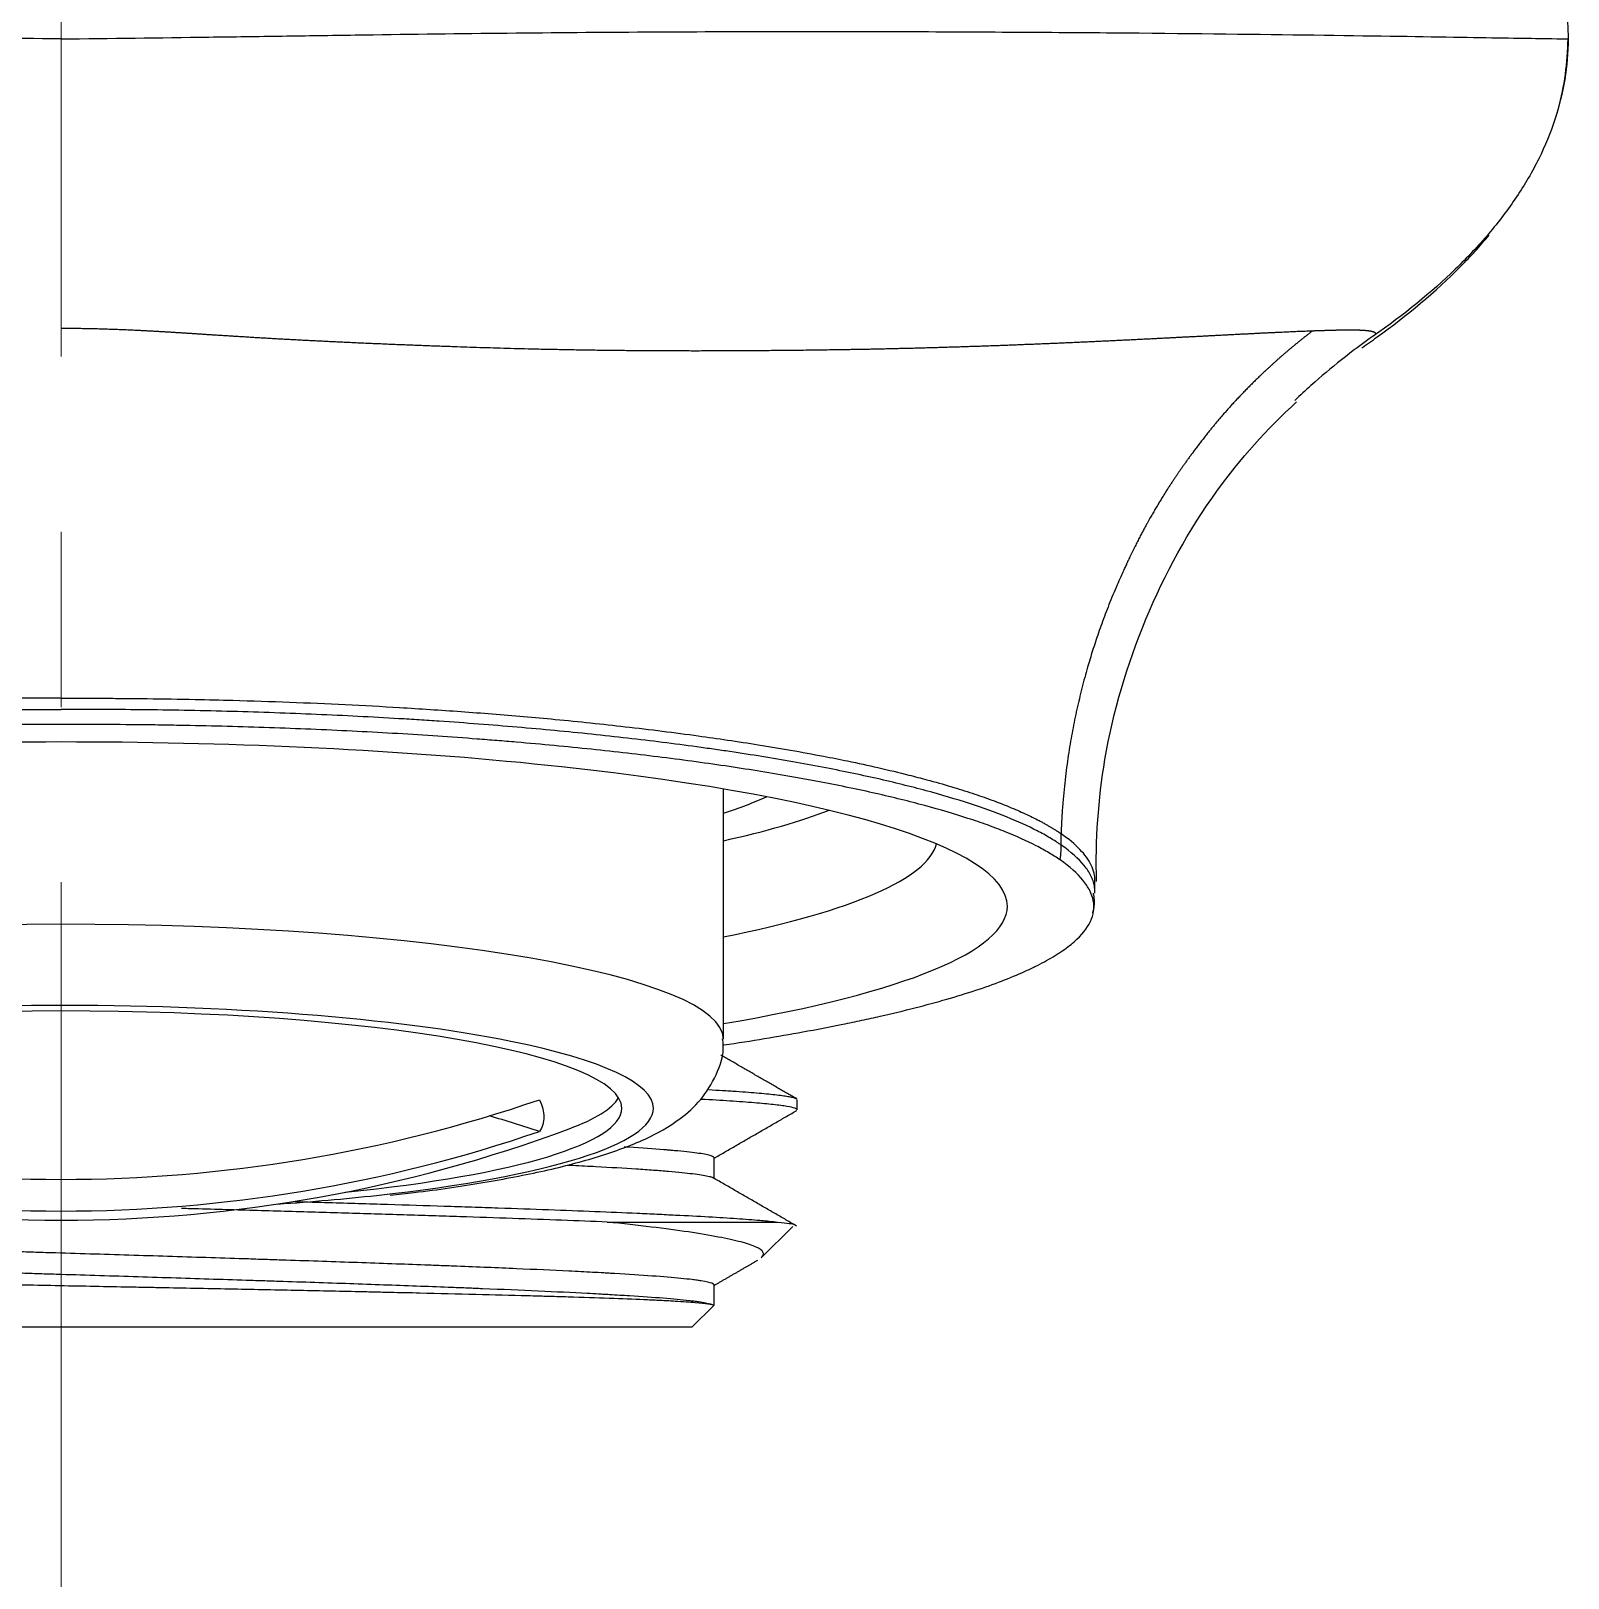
# Model space of a CAD drawing. Extents: x 0 to 1128, y 0 to 827.
# Drawn here: x 287.01 to 308.94, y 133.17 to 155.24 of the extents above; entities that cross this region are included whole.
import ezdxf

# ---------------------------------------------------------------- set-up
doc = ezdxf.new("R2010")
doc.units = 0
doc.header["$LTSCALE"] = 10
doc.header["$MEASUREMENT"] = 0
doc.linetypes.add('CENTER', pattern=[2, 1.25, -0.25, 0.25, -0.25])
doc.layers.add('1', color=7, linetype='CONTINUOUS')
doc.layers.add('DEF_LAYER_ASSEM_MEMBER', color=7, linetype='CONTINUOUS')

msp = doc.modelspace()

# ---------------------------------------------------------------- linework, layer by layer
at = {"layer": '1', "color": 7, "linetype": 'Continuous', "lineweight": -3}
for p, q in [((308.941, 155.129), (308.941, 155.129)), ((296.891, 140.857), (296.891, 144.428)), ((301.71, 143.627), (301.71, 143.788)), ((302.191, 142.958), (302.191, 143.118)), ((297.941, 139.851), (297.941, 139.996)), ((296.756, 138.874), (296.756, 139.167)), ((295.232, 138.249), (297.662, 138.249)), ((297.43, 137.738), (297.881, 138.188)), ((296.756, 137.064), (296.756, 137.353)), ((296.441, 136.749), (296.756, 137.064)), ((296.748, 137.064), (296.756, 137.064)), ((296.441, 136.749), (278.441, 136.749))]:
    msp.add_line(p, q, dxfattribs=at)
for start, end in [(249.6057, 270), (270, 290.3943)]:
    msp.add_arc((287.441, 159.076), 20.8, start, end, dxfattribs=at)
for centre, major_axis, ratio, start_param, end_param in [((287.441, 142.754), (13.5, 0), 0.173648, 0, 3.141593), ((287.441, 144.974), (10.75, 0), 0.173648, 5.786303, 5.923619), ((287.441, 144.974), (12, 0), 0.173648, 5.619131, 5.863096), ((287.441, 143.739), (12.5, 0), 0.173648, 5.569651, 6.239792), ((287.441, 142.754), (13.5, 0), 0.173648, 5.487871, 6.283185), ((287.441, 140.857), (9.45, 0), 0.173648, 0.000786, 3.141593), ((287.441, 139.872), (8, 0), 0.173648, 0, 3.141592), ((287.441, 139.872), (8.45, 0), 0.173648, 0.708625, 2.477146), ((287.441, 139.872), (8.45, 0), 0.173648, 0, 0.708626), ((287.441, 159.302), (20.759, 0), 0.984808, 4.377384, 5.047394), ((287.441, 140.168), (8, 0), 0.173648, 5.846307, 6.176666), ((287.441, 139.872), (8, 0), 0.173648, 5.243515, 6.283185), ((287.441, 139.872), (8.45, 0), 0.173648, 5.273752, 6.283185), ((287.441, 119.335), (21.625, 0), 0.984808, 1.249694, 1.284343), ((287.441, 158.85), (20.759, 0), 0.984808, 4.377384, 5.047394), ((287.441, 139.872), (8.45, 0), 0.173648, 5.086435, 5.273752)]:
    msp.add_ellipse(centre, major_axis=major_axis, ratio=ratio, start_param=start_param, end_param=end_param, dxfattribs=at)
for points, knots in [([(287.441, 163.629), (285.428, 163.629), (283.415, 163.521), (280.412, 163.183), (279.413, 163.041), (277.426, 162.685), (276.438, 162.472), (274.481, 161.961), (273.51, 161.663), (272.08, 161.13), (271.607, 160.937), (270.675, 160.514), (270.216, 160.283), (269.32, 159.775), (268.881, 159.496), (268.251, 159.029), (268.045, 158.864), (267.648, 158.515), (267.455, 158.33), (267.09, 157.937), (266.916, 157.727), (266.599, 157.28), (266.455, 157.041), (266.213, 156.534), (266.115, 156.266), (266.013, 155.849), (265.986, 155.707), (265.95, 155.421), (265.941, 155.276), (265.941, 155.129)], [0, 0, 0, 0, 0.25, 0.25, 0.375, 0.375, 0.5, 0.5, 0.625, 0.625, 0.6875, 0.6875, 0.75, 0.75, 0.8125, 0.8125, 0.84375, 0.84375, 0.875, 0.875, 0.90625, 0.90625, 0.9375, 0.9375, 0.96875, 0.96875, 0.984375, 0.984375, 1, 1, 1, 1]), ([(287.441, 163.629), (288.134, 163.629), (288.828, 163.616), (290.208, 163.565), (290.895, 163.526), (292.256, 163.423), (292.93, 163.358), (294.258, 163.205), (294.913, 163.116), (296.197, 162.913), (296.826, 162.8), (298.053, 162.55), (298.651, 162.413), (299.811, 162.118), (300.372, 161.96), (301.453, 161.622), (301.972, 161.443), (302.964, 161.065), (303.437, 160.866), (304.332, 160.45), (304.754, 160.234), (305.544, 159.783), (305.912, 159.549), (306.59, 159.066), (306.901, 158.816), (307.461, 158.301), (307.71, 158.036), (308.145, 157.49), (308.33, 157.209), (308.556, 156.778), (308.622, 156.632), (308.737, 156.337), (308.785, 156.189), (308.863, 155.889), (308.892, 155.738), (308.931, 155.434), (308.941, 155.282), (308.941, 155.129)], [0, 0, 0, 0, 0.0625, 0.0625, 0.125, 0.125, 0.1875, 0.1875, 0.25, 0.25, 0.3125, 0.3125, 0.375, 0.375, 0.4375, 0.4375, 0.5, 0.5, 0.5625, 0.5625, 0.625, 0.625, 0.6875, 0.6875, 0.75, 0.75, 0.8125, 0.8125, 0.875, 0.875, 0.90625, 0.90625, 0.9375, 0.9375, 0.96875, 0.96875, 1, 1, 1, 1]), ([(287.441, 155.129), (286.737, 155.137), (286.034, 155.145), (284.983, 155.16), (284.634, 155.165), (283.938, 155.175), (283.592, 155.18), (282.557, 155.195), (281.874, 155.204), (280.529, 155.218), (279.866, 155.224), (278.567, 155.231), (277.931, 155.234), (276.691, 155.235), (276.087, 155.235), (274.917, 155.232), (274.351, 155.229), (273.263, 155.223), (272.741, 155.219), (271.745, 155.21), (271.272, 155.205), (270.378, 155.195), (269.958, 155.19), (268.784, 155.174), (268.117, 155.164), (267.039, 155.147), (266.629, 155.14), (266.079, 155.131), (265.941, 155.129), (265.941, 155.129)], [0, 0, 0, 0, 0.0625, 0.0625, 0.09375, 0.09375, 0.125, 0.125, 0.1875, 0.1875, 0.25, 0.25, 0.3125, 0.3125, 0.375, 0.375, 0.4375, 0.4375, 0.5, 0.5, 0.5625, 0.5625, 0.625, 0.625, 0.75, 0.75, 0.875, 0.875, 1, 1, 1, 1]), ([(287.441, 155.129), (288.144, 155.136), (288.848, 155.145), (289.898, 155.16), (290.247, 155.165), (290.943, 155.175), (291.29, 155.18), (292.324, 155.195), (293.007, 155.204), (294.353, 155.218), (295.015, 155.224), (296.314, 155.231), (296.95, 155.234), (298.191, 155.235), (298.795, 155.235), (299.964, 155.232), (300.53, 155.229), (301.618, 155.223), (302.141, 155.219), (303.634, 155.206), (304.532, 155.195), (306.098, 155.174), (306.765, 155.164), (307.843, 155.146), (308.253, 155.14), (308.802, 155.131), (308.941, 155.129), (308.941, 155.129)], [0, 0, 0, 0, 0.0625, 0.0625, 0.09375, 0.09375, 0.125, 0.125, 0.1875, 0.1875, 0.25, 0.25, 0.3125, 0.3125, 0.375, 0.375, 0.4375, 0.4375, 0.5, 0.5, 0.625, 0.625, 0.75, 0.75, 0.875, 0.875, 1, 1, 1, 1]), ([(308.941, 155.129), (308.941, 154.936), (308.925, 154.742), (308.862, 154.357), (308.814, 154.166), (308.69, 153.788), (308.613, 153.601), (308.43, 153.233), (308.324, 153.052), (308.086, 152.696), (307.953, 152.521), (307.662, 152.177), (307.503, 152.009), (306.991, 151.512), (306.599, 151.193), (306.162, 150.888)], [0, 0, 0, 0, 0.125, 0.125, 0.25, 0.25, 0.375, 0.375, 0.5, 0.5, 0.625, 0.625, 0.75, 0.75, 1, 1, 1, 1]), ([(308.772, 154.03), (308.783, 154.065), (308.885, 154.419), (308.935, 154.786), (308.941, 155.129)], [0, 0, 0, 0, 0.098059, 1, 1, 1, 1]), ([(305.997, 150.722), (306.071, 150.773), (306.574, 151.125), (307.198, 151.642), (307.686, 152.174), (307.814, 152.327)], [0, 0, 0, 0, 0.11026, 0.753523, 1, 1, 1, 1]), ([(287.441, 151.002), (287.457, 151.002), (287.488, 151.002), (287.535, 151.002), (287.582, 151.001), (287.629, 151.001), (287.676, 151), (287.723, 151), (287.77, 150.999), (287.817, 150.998), (287.864, 150.997), (287.911, 150.996), (287.958, 150.995), (288.006, 150.994), (288.053, 150.992), (288.101, 150.991), (288.149, 150.989), (288.197, 150.988), (288.246, 150.986), (288.295, 150.984), (288.344, 150.982), (288.394, 150.98), (288.444, 150.978), (288.494, 150.975), (288.545, 150.973), (288.596, 150.97), (288.647, 150.967), (288.699, 150.965), (288.752, 150.962), (288.805, 150.959), (288.859, 150.956), (288.913, 150.952), (288.968, 150.949), (289.023, 150.946), (289.079, 150.942), (289.136, 150.939), (289.193, 150.935), (289.251, 150.932), (289.309, 150.928), (289.369, 150.924), (289.429, 150.92), (289.489, 150.916), (289.551, 150.912), (289.613, 150.908), (289.676, 150.904), (289.74, 150.9), (289.804, 150.896), (289.87, 150.892), (289.936, 150.888), (290.003, 150.884), (290.07, 150.88), (290.139, 150.875), (290.208, 150.871), (290.279, 150.867), (290.35, 150.863), (290.422, 150.859), (290.495, 150.854), (290.569, 150.85), (290.643, 150.846), (290.719, 150.842), (290.795, 150.838), (290.873, 150.834), (290.951, 150.83), (291.03, 150.826), (291.11, 150.822), (291.191, 150.818), (291.273, 150.814), (291.355, 150.81), (291.439, 150.806), (291.524, 150.802), (291.609, 150.798), (291.695, 150.794), (291.782, 150.79), (291.871, 150.786), (291.96, 150.783), (292.049, 150.779), (292.14, 150.775), (292.232, 150.771), (292.324, 150.768), (292.417, 150.764), (292.511, 150.761), (292.606, 150.757), (292.701, 150.753), (292.798, 150.75), (292.895, 150.746), (292.993, 150.743), (293.12, 150.738), (293.277, 150.733), (293.466, 150.727), (293.659, 150.721), (293.856, 150.715), (294.056, 150.71), (294.261, 150.705), (294.469, 150.701), (294.681, 150.697), (294.897, 150.693), (295.116, 150.69), (295.338, 150.687), (295.563, 150.685), (295.792, 150.683), (296.023, 150.682), (296.256, 150.681), (296.492, 150.681), (296.73, 150.681), (296.969, 150.682), (297.211, 150.683), (297.454, 150.685), (297.698, 150.687), (297.943, 150.689), (298.189, 150.692), (298.381, 150.695), (298.52, 150.697), (298.607, 150.698), (298.693, 150.7), (298.779, 150.701), (298.866, 150.703), (298.952, 150.704), (299.039, 150.706), (299.125, 150.708), (299.211, 150.71), (299.297, 150.712), (299.383, 150.714), (299.469, 150.716), (299.555, 150.718), (299.641, 150.72), (299.727, 150.722), (299.812, 150.725), (299.898, 150.727), (299.983, 150.73), (300.068, 150.732), (300.153, 150.735), (300.238, 150.737), (300.322, 150.74), (300.406, 150.743), (300.49, 150.745), (300.574, 150.748), (300.657, 150.751), (300.741, 150.754), (300.824, 150.757), (300.906, 150.76), (300.989, 150.763), (301.071, 150.766), (301.152, 150.77), (301.234, 150.773), (301.315, 150.776), (301.396, 150.779), (301.476, 150.783), (301.556, 150.786), (301.636, 150.789), (301.715, 150.793), (301.794, 150.796), (301.873, 150.8), (301.951, 150.803), (302.028, 150.807), (302.106, 150.81), (302.183, 150.814), (302.259, 150.817), (302.335, 150.821), (302.41, 150.824), (302.485, 150.828), (302.56, 150.832), (302.634, 150.835), (302.707, 150.839), (302.78, 150.842), (302.853, 150.846), (302.925, 150.849), (302.996, 150.853), (303.067, 150.857), (303.137, 150.86), (303.206, 150.864), (303.275, 150.867), (303.344, 150.871), (303.412, 150.874), (303.479, 150.878), (303.545, 150.881), (303.611, 150.884), (303.677, 150.888), (303.741, 150.891), (303.805, 150.894), (303.869, 150.898), (303.931, 150.901), (303.993, 150.904), (304.055, 150.907), (304.115, 150.91), (304.175, 150.914), (304.234, 150.917), (304.293, 150.92), (304.35, 150.922), (304.407, 150.925), (304.464, 150.928), (304.519, 150.931), (304.574, 150.934), (304.628, 150.936), (304.681, 150.939), (304.733, 150.941), (304.785, 150.944), (304.836, 150.946), (304.886, 150.948), (304.935, 150.951), (304.983, 150.953), (305.031, 150.955), (305.078, 150.957), (305.123, 150.959), (305.168, 150.961), (305.212, 150.962), (305.256, 150.964), (305.284, 150.965), (305.298, 150.965)], [0, 0, 0, 0, 0.001997, 0.003989, 0.005976, 0.007961, 0.009943, 0.011926, 0.01391, 0.015896, 0.017885, 0.019879, 0.021878, 0.023884, 0.025898, 0.027921, 0.029954, 0.031997, 0.034053, 0.036121, 0.038203, 0.040301, 0.042414, 0.044543, 0.04669, 0.048856, 0.051041, 0.053247, 0.055473, 0.057722, 0.059994, 0.062289, 0.064609, 0.066956, 0.069328, 0.071728, 0.074155, 0.076611, 0.079096, 0.081612, 0.084157, 0.086734, 0.089343, 0.091984, 0.094659, 0.097367, 0.100109, 0.102885, 0.105697, 0.108546, 0.11143, 0.114352, 0.117311, 0.120307, 0.123342, 0.126416, 0.129528, 0.132679, 0.13587, 0.139101, 0.142373, 0.145684, 0.149036, 0.152429, 0.155864, 0.159339, 0.162857, 0.166415, 0.170016, 0.173659, 0.177344, 0.181072, 0.184842, 0.188654, 0.192509, 0.196407, 0.200347, 0.204329, 0.208354, 0.21242, 0.216529, 0.220679, 0.224871, 0.229105, 0.23338, 0.237696, 0.242053, 0.25023, 0.258618, 0.267219, 0.276032, 0.285059, 0.294299, 0.303753, 0.31342, 0.323299, 0.333389, 0.343687, 0.354192, 0.364902, 0.375814, 0.386926, 0.398235, 0.409737, 0.42143, 0.433311, 0.445377, 0.457626, 0.470054, 0.482659, 0.495437, 0.499954, 0.50449, 0.509046, 0.513622, 0.518217, 0.522831, 0.527463, 0.532115, 0.536785, 0.541474, 0.54618, 0.550905, 0.555648, 0.560408, 0.565186, 0.569981, 0.574793, 0.579623, 0.584469, 0.589331, 0.59421, 0.599106, 0.604017, 0.608943, 0.613886, 0.618844, 0.623817, 0.628806, 0.633811, 0.63883, 0.643865, 0.648916, 0.653981, 0.659061, 0.664156, 0.669266, 0.67439, 0.67953, 0.684683, 0.689852, 0.695034, 0.700231, 0.705442, 0.710668, 0.715907, 0.72116, 0.726427, 0.731707, 0.737002, 0.742309, 0.74763, 0.752965, 0.758312, 0.763672, 0.769046, 0.774432, 0.779831, 0.785242, 0.790666, 0.796102, 0.801551, 0.807012, 0.812485, 0.817971, 0.823469, 0.828979, 0.834502, 0.840037, 0.845585, 0.851145, 0.856718, 0.862303, 0.8679, 0.87351, 0.879132, 0.884767, 0.890414, 0.896073, 0.901744, 0.907428, 0.913124, 0.918832, 0.924552, 0.930284, 0.936029, 0.941785, 0.947553, 0.953333, 0.959125, 0.964929, 0.970745, 0.976572, 0.982411, 0.988262, 0.994125, 1, 1, 1, 1]), ([(305.298, 150.965), (305.305, 150.966), (305.319, 150.966), (305.339, 150.967), (305.359, 150.968), (305.379, 150.968), (305.399, 150.969), (305.418, 150.97), (305.438, 150.97), (305.457, 150.971), (305.475, 150.971), (305.494, 150.972), (305.512, 150.973), (305.53, 150.973), (305.547, 150.974), (305.565, 150.974), (305.582, 150.975), (305.599, 150.975), (305.616, 150.975), (305.632, 150.976), (305.648, 150.976), (305.664, 150.976), (305.68, 150.977), (305.695, 150.977), (305.71, 150.977), (305.725, 150.977), (305.74, 150.978), (305.754, 150.978), (305.768, 150.978), (305.782, 150.978), (305.796, 150.978), (305.809, 150.978), (305.823, 150.978), (305.835, 150.978), (305.848, 150.978), (305.861, 150.978), (305.873, 150.978), (305.885, 150.978), (305.897, 150.978), (305.908, 150.977), (305.919, 150.977), (305.93, 150.977), (305.941, 150.977), (305.952, 150.976), (305.962, 150.976), (305.972, 150.976), (305.982, 150.975), (305.992, 150.975), (306.001, 150.974), (306.01, 150.974), (306.019, 150.973), (306.028, 150.973), (306.036, 150.972), (306.044, 150.972), (306.052, 150.971), (306.06, 150.97), (306.068, 150.97), (306.075, 150.969), (306.082, 150.968), (306.089, 150.967), (306.096, 150.966), (306.102, 150.966), (306.108, 150.965), (306.114, 150.964), (306.12, 150.963), (306.125, 150.962), (306.131, 150.961), (306.136, 150.96), (306.14, 150.958), (306.145, 150.957), (306.149, 150.956), (306.154, 150.955), (306.158, 150.954), (306.161, 150.952), (306.165, 150.951), (306.168, 150.95), (306.171, 150.948), (306.174, 150.947), (306.177, 150.946), (306.179, 150.944), (306.181, 150.943), (306.184, 150.941), (306.185, 150.94), (306.187, 150.938), (306.188, 150.936), (306.19, 150.935), (306.191, 150.933), (306.191, 150.931), (306.192, 150.93), (306.192, 150.928), (306.192, 150.926), (306.192, 150.924), (306.192, 150.922), (306.192, 150.92), (306.191, 150.918), (306.19, 150.916), (306.189, 150.914), (306.188, 150.912), (306.186, 150.91), (306.185, 150.908), (306.183, 150.906), (306.181, 150.904), (306.179, 150.901), (306.176, 150.899), (306.174, 150.897), (306.171, 150.895), (306.168, 150.892), (306.165, 150.89), (306.162, 150.888), (306.161, 150.888)], [0, 0, 0, 0, 0.009941, 0.01987, 0.029787, 0.039691, 0.049584, 0.059464, 0.069332, 0.079188, 0.089033, 0.098865, 0.108685, 0.118494, 0.128291, 0.138076, 0.147849, 0.15761, 0.16736, 0.177098, 0.186824, 0.196539, 0.206242, 0.215933, 0.225613, 0.235282, 0.244939, 0.254584, 0.264218, 0.273841, 0.283452, 0.293052, 0.30264, 0.312218, 0.321783, 0.331338, 0.340881, 0.350413, 0.359933, 0.369443, 0.378941, 0.388428, 0.397903, 0.407368, 0.416821, 0.426263, 0.435694, 0.445114, 0.454522, 0.46392, 0.473307, 0.482683, 0.492048, 0.501402, 0.510746, 0.520078, 0.5294, 0.538712, 0.548012, 0.557303, 0.566582, 0.575851, 0.58511, 0.594358, 0.603595, 0.612822, 0.622039, 0.631245, 0.640442, 0.649627, 0.658803, 0.667968, 0.677123, 0.686267, 0.695402, 0.704526, 0.71364, 0.722744, 0.731838, 0.740922, 0.749996, 0.759059, 0.768113, 0.777156, 0.786189, 0.795213, 0.804226, 0.81323, 0.822223, 0.831206, 0.84018, 0.849143, 0.858097, 0.86704, 0.875974, 0.884897, 0.893811, 0.902715, 0.911609, 0.920492, 0.929366, 0.93823, 0.947084, 0.955929, 0.964763, 0.973587, 0.982401, 0.991206, 1, 1, 1, 1]), ([(305.298, 150.965), (305.286, 150.957), (305.263, 150.939), (305.229, 150.912), (305.195, 150.885), (305.161, 150.859), (305.128, 150.832), (305.095, 150.805), (305.062, 150.778), (305.03, 150.752), (304.997, 150.725), (304.966, 150.699), (304.934, 150.672), (304.903, 150.645), (304.873, 150.619), (304.842, 150.593), (304.812, 150.566), (304.783, 150.54), (304.754, 150.514), (304.725, 150.487), (304.696, 150.461), (304.668, 150.435), (304.64, 150.409), (304.612, 150.383), (304.584, 150.358), (304.557, 150.332), (304.531, 150.306), (304.504, 150.281), (304.478, 150.255), (304.453, 150.23), (304.427, 150.205), (304.402, 150.179), (304.377, 150.154), (304.353, 150.129), (304.329, 150.105), (304.305, 150.08), (304.281, 150.055), (304.258, 150.031), (304.235, 150.007), (304.212, 149.983), (304.19, 149.959), (304.168, 149.935), (304.146, 149.911), (304.125, 149.887), (304.104, 149.864), (304.083, 149.841), (304.062, 149.817), (304.042, 149.794), (304.022, 149.772), (304.003, 149.749), (303.983, 149.726), (303.964, 149.704), (303.945, 149.682), (303.927, 149.66), (303.908, 149.638), (303.891, 149.617), (303.873, 149.595), (303.855, 149.574), (303.838, 149.553), (303.812, 149.52), (303.777, 149.476), (303.734, 149.421), (303.693, 149.368), (303.654, 149.317), (303.617, 149.268), (303.582, 149.221), (303.549, 149.177), (303.518, 149.134), (303.489, 149.093), (303.462, 149.055), (303.436, 149.018), (303.412, 148.984), (303.39, 148.952), (303.367, 148.919), (303.344, 148.884), (303.319, 148.847), (303.293, 148.808), (303.265, 148.766), (303.236, 148.721), (303.206, 148.674), (303.175, 148.624), (303.142, 148.572), (303.108, 148.517), (303.074, 148.459), (303.038, 148.398), (303.008, 148.347), (302.984, 148.306), (302.966, 148.273), (302.945, 148.235), (302.921, 148.192), (302.895, 148.145), (302.868, 148.093), (302.837, 148.036), (302.805, 147.973), (302.771, 147.906), (302.735, 147.834), (302.701, 147.762), (302.674, 147.707), (302.657, 147.669), (302.647, 147.648), (302.637, 147.626), (302.621, 147.592), (302.594, 147.533), (302.554, 147.446), (302.504, 147.332), (302.448, 147.199), (302.391, 147.059), (302.338, 146.922), (302.288, 146.787), (302.241, 146.656), (302.198, 146.528), (302.158, 146.404), (302.121, 146.284), (302.083, 146.155), (302.044, 146.017), (302.005, 145.867), (301.968, 145.716), (301.933, 145.565), (301.901, 145.414), (301.871, 145.261), (301.843, 145.106), (301.816, 144.946), (301.792, 144.778), (301.769, 144.602), (301.749, 144.419), (301.732, 144.229), (301.722, 144.085), (301.717, 143.991), (301.714, 143.951), (301.713, 143.913), (301.711, 143.878), (301.71, 143.846), (301.71, 143.816), (301.709, 143.797), (301.709, 143.788)], [0, 0, 0, 0, 0.005282, 0.010532, 0.01575, 0.020935, 0.026087, 0.031206, 0.036293, 0.041346, 0.046365, 0.051352, 0.056305, 0.061224, 0.066109, 0.070961, 0.075778, 0.080561, 0.08531, 0.090025, 0.094705, 0.09935, 0.103961, 0.108537, 0.113078, 0.117584, 0.122054, 0.12649, 0.13089, 0.135254, 0.139584, 0.143877, 0.148135, 0.152357, 0.156543, 0.160693, 0.164808, 0.168886, 0.172928, 0.176933, 0.180903, 0.184835, 0.188732, 0.192592, 0.196415, 0.200202, 0.203952, 0.207665, 0.211341, 0.214981, 0.218583, 0.222149, 0.225677, 0.229168, 0.232623, 0.23604, 0.23942, 0.242762, 0.246068, 0.249336, 0.258145, 0.266616, 0.274747, 0.282537, 0.289985, 0.297091, 0.303853, 0.310271, 0.316344, 0.322071, 0.327452, 0.332486, 0.337173, 0.341886, 0.346943, 0.352346, 0.358094, 0.364188, 0.370628, 0.377415, 0.384549, 0.392031, 0.39986, 0.408037, 0.416562, 0.425435, 0.429394, 0.434001, 0.439256, 0.445159, 0.451712, 0.458913, 0.466764, 0.475265, 0.484416, 0.494217, 0.504668, 0.513441, 0.516609, 0.519947, 0.521551, 0.52567, 0.533505, 0.545057, 0.560325, 0.578707, 0.597026, 0.614819, 0.632085, 0.648823, 0.665031, 0.680709, 0.695857, 0.710475, 0.729078, 0.747686, 0.766295, 0.784903, 0.803508, 0.822107, 0.840794, 0.860242, 0.880573, 0.901776, 0.923841, 0.946754, 0.970502, 0.975664, 0.980508, 0.985035, 0.989247, 0.993144, 0.996728, 1, 1, 1, 1]), ([(306.162, 150.888), (305.855, 150.674), (305.557, 150.439), (305.195, 150.114), (305.118, 150.043), (305.043, 149.971)], [0, 0, 0, 0, 0.786705, 0.786705, 1, 1, 1, 1]), ([(302.213, 143.109), (302.198, 143.699), (302.284, 144.971), (302.852, 146.885), (303.806, 148.629), (304.643, 149.562), (305.067, 149.95)], [0, 0, 0, 0, 0.226541, 0.49878, 0.773542, 1, 1, 1, 1]), ([(287.441, 145.723), (287.237, 145.723), (286.83, 145.723), (286.017, 145.716), (284.599, 145.689), (282.615, 145.604), (280.37, 145.433), (278.326, 145.198), (276.533, 144.907), (275.045, 144.569), (274.082, 144.256), (273.573, 144.025), (273.328, 143.89), (273.223, 143.822), (273.172, 143.788)], [0, 0, 0, 0, 0.03125, 0.0625, 0.125, 0.25, 0.375, 0.5, 0.625, 0.75, 0.875, 0.9375, 0.96875, 1, 1, 1, 1]), ([(287.441, 145.723), (287.449, 145.723), (287.462, 145.723), (287.479, 145.723), (287.492, 145.723), (287.505, 145.723), (287.522, 145.723), (287.552, 145.723), (287.603, 145.723), (287.671, 145.723), (287.825, 145.723), (288.039, 145.722), (288.346, 145.72), (288.78, 145.716), (289.307, 145.708), (289.985, 145.691), (290.701, 145.668), (291.495, 145.634), (292.161, 145.598), (292.71, 145.563), (293.151, 145.533), (293.596, 145.499), (294.044, 145.462), (294.686, 145.404), (295.532, 145.315), (296.341, 145.214), (296.963, 145.125), (297.403, 145.057), (297.862, 144.98), (298.285, 144.903), (298.702, 144.82), (299.112, 144.731), (299.484, 144.641), (299.83, 144.551), (300.135, 144.464), (300.44, 144.369), (300.705, 144.276), (300.906, 144.199), (301.057, 144.137), (301.168, 144.087), (301.273, 144.038), (301.347, 144.001), (301.395, 143.976), (301.42, 143.963), (301.443, 143.951), (301.465, 143.938), (301.486, 143.927), (301.506, 143.915), (301.525, 143.904), (301.543, 143.894), (301.56, 143.884), (301.576, 143.874), (301.591, 143.865), (301.605, 143.856), (301.618, 143.848), (301.631, 143.84), (301.643, 143.832), (301.654, 143.825), (301.664, 143.818), (301.673, 143.812), (301.682, 143.806), (301.69, 143.801), (301.697, 143.796), (301.703, 143.792), (301.708, 143.789), (301.71, 143.788)], [0, 0, 0, 0, 0.001256, 0.001963, 0.002665, 0.003315, 0.003932, 0.00528, 0.007864, 0.011721, 0.015734, 0.03148, 0.044632, 0.062959, 0.098111, 0.125854, 0.168041, 0.209892, 0.251383, 0.275122, 0.299414, 0.324271, 0.349708, 0.375741, 0.435358, 0.501122, 0.528721, 0.558824, 0.591436, 0.626583, 0.653337, 0.688741, 0.727354, 0.750894, 0.784902, 0.817045, 0.847406, 0.876049, 0.891827, 0.907422, 0.922841, 0.93809, 0.942228, 0.946237, 0.950115, 0.953864, 0.957483, 0.960972, 0.96433, 0.967559, 0.970656, 0.973624, 0.97646, 0.979165, 0.98174, 0.984182, 0.986494, 0.988674, 0.990722, 0.992638, 0.994381, 0.995979, 0.997448, 0.998788, 1, 1, 1, 1]), ([(273.172, 143.627), (273.178, 143.632), (273.185, 143.636), (273.198, 143.645), (273.217, 143.657), (273.263, 143.687), (273.304, 143.713), (273.389, 143.764), (273.45, 143.798), (273.645, 143.898), (273.79, 143.964), (274.112, 144.093), (274.289, 144.157), (274.674, 144.282), (274.88, 144.343), (275.32, 144.462), (275.553, 144.52), (276.047, 144.632), (276.307, 144.686), (276.857, 144.792), (277.143, 144.842), (277.591, 144.914), (277.743, 144.938), (277.975, 144.973), (278.053, 144.984), (278.211, 145.006), (278.291, 145.018), (278.693, 145.073), (279.022, 145.114), (279.697, 145.191), (280.043, 145.227), (280.751, 145.295), (281.113, 145.325), (281.669, 145.368), (281.856, 145.382), (282.141, 145.401), (282.236, 145.407), (282.427, 145.419), (282.524, 145.425), (282.814, 145.442), (283.009, 145.453), (283.402, 145.473), (283.599, 145.482), (283.996, 145.499), (284.196, 145.507), (284.597, 145.521), (284.798, 145.528), (285.404, 145.544), (285.81, 145.552), (286.42, 145.559), (286.624, 145.561), (287.032, 145.563), (287.236, 145.563), (287.441, 145.563)], [0, 0, 0, 0, 0.003906, 0.003906, 0.007812, 0.015625, 0.03125, 0.03125, 0.0625, 0.0625, 0.125, 0.125, 0.1875, 0.1875, 0.25, 0.25, 0.3125, 0.3125, 0.375, 0.375, 0.4375, 0.4375, 0.46875, 0.46875, 0.484375, 0.484375, 0.5, 0.5, 0.5625, 0.5625, 0.625, 0.625, 0.6875, 0.6875, 0.71875, 0.71875, 0.734375, 0.734375, 0.75, 0.75, 0.78125, 0.78125, 0.8125, 0.8125, 0.84375, 0.84375, 0.875, 0.875, 0.9375, 0.9375, 0.96875, 0.96875, 1, 1, 1, 1]), ([(301.71, 143.627), (301.703, 143.632), (301.697, 143.636), (301.684, 143.645), (301.664, 143.657), (301.619, 143.687), (301.578, 143.713), (301.492, 143.764), (301.431, 143.798), (301.236, 143.898), (301.091, 143.964), (300.77, 144.093), (300.593, 144.157), (300.208, 144.282), (300.001, 144.343), (299.562, 144.462), (299.328, 144.52), (298.835, 144.632), (298.574, 144.686), (298.025, 144.792), (297.738, 144.842), (297.291, 144.914), (297.139, 144.938), (296.906, 144.973), (296.828, 144.984), (296.67, 145.006), (296.591, 145.018), (296.189, 145.073), (295.86, 145.114), (295.184, 145.191), (294.839, 145.227), (294.131, 145.295), (293.768, 145.325), (293.213, 145.368), (293.025, 145.382), (292.741, 145.401), (292.646, 145.407), (292.454, 145.419), (292.358, 145.425), (292.067, 145.442), (291.872, 145.453), (291.48, 145.473), (291.283, 145.482), (290.885, 145.499), (290.686, 145.507), (290.285, 145.521), (290.084, 145.528), (289.477, 145.544), (289.072, 145.552), (288.461, 145.559), (288.258, 145.561), (287.85, 145.563), (287.645, 145.563), (287.441, 145.563)], [0, 0, 0, 0, 0.003906, 0.003906, 0.007812, 0.015625, 0.03125, 0.03125, 0.0625, 0.0625, 0.125, 0.125, 0.1875, 0.1875, 0.25, 0.25, 0.3125, 0.3125, 0.375, 0.375, 0.4375, 0.4375, 0.46875, 0.46875, 0.484375, 0.484375, 0.5, 0.5, 0.5625, 0.5625, 0.625, 0.625, 0.6875, 0.6875, 0.71875, 0.71875, 0.734375, 0.734375, 0.75, 0.75, 0.78125, 0.78125, 0.8125, 0.8125, 0.84375, 0.84375, 0.875, 0.875, 0.9375, 0.9375, 0.96875, 0.96875, 1, 1, 1, 1]), ([(287.441, 145.348), (287.236, 145.348), (287.032, 145.348), (286.624, 145.346), (286.42, 145.345), (285.81, 145.337), (285.404, 145.329), (284.9, 145.316), (284.799, 145.313), (284.597, 145.306), (284.496, 145.303), (284.196, 145.293), (283.997, 145.285), (283.405, 145.259), (283.016, 145.239), (282.251, 145.194), (281.875, 145.169), (281.133, 145.112), (280.769, 145.081), (280.321, 145.039), (280.231, 145.03), (280.054, 145.012), (279.965, 145.003), (279.703, 144.976), (279.531, 144.957), (279.022, 144.899), (278.694, 144.857), (278.059, 144.77), (277.752, 144.725), (277.159, 144.629), (276.873, 144.579), (276.564, 144.519), (276.53, 144.513), (276.462, 144.5), (276.428, 144.493), (276.328, 144.473), (276.129, 144.432), (275.938, 144.391), (275.568, 144.307), (275.336, 144.249), (274.898, 144.131), (274.693, 144.071), (274.311, 143.947), (274.134, 143.883), (273.931, 143.802), (273.892, 143.785), (273.814, 143.752), (273.701, 143.703), (273.597, 143.653), (273.467, 143.585), (273.405, 143.552), (273.291, 143.483), (273.238, 143.449), (273.187, 143.415)], [0, 0, 0, 0, 0.03125, 0.03125, 0.0625, 0.0625, 0.125, 0.125, 0.140625, 0.140625, 0.15625, 0.15625, 0.1875, 0.1875, 0.25, 0.25, 0.3125, 0.3125, 0.375, 0.375, 0.390625, 0.390625, 0.40625, 0.40625, 0.4375, 0.4375, 0.5, 0.5, 0.5625, 0.5625, 0.625, 0.625, 0.632812, 0.632812, 0.640625, 0.640625, 0.65625, 0.6875, 0.6875, 0.75, 0.75, 0.8125, 0.8125, 0.875, 0.875, 0.890625, 0.890625, 0.90625, 0.9375, 0.9375, 0.96875, 0.96875, 1, 1, 1, 1]), ([(301.695, 143.415), (301.643, 143.449), (301.591, 143.483), (301.477, 143.551), (301.415, 143.585), (301.22, 143.686), (301.074, 143.752), (300.871, 143.834), (300.829, 143.85), (300.744, 143.882), (300.701, 143.898), (300.567, 143.946), (300.475, 143.978), (300.187, 144.071), (299.981, 144.132), (299.543, 144.25), (299.311, 144.307), (298.82, 144.419), (298.56, 144.473), (298.218, 144.538), (298.149, 144.551), (298.008, 144.577), (297.937, 144.59), (297.721, 144.628), (297.575, 144.653), (297.128, 144.725), (296.819, 144.771), (296.184, 144.858), (295.857, 144.899), (295.182, 144.976), (294.835, 145.013), (294.299, 145.064), (294.118, 145.08), (293.888, 145.099), (293.842, 145.103), (293.75, 145.111), (293.611, 145.122), (293.471, 145.133), (293.004, 145.169), (292.248, 145.22), (291.472, 145.259), (290.687, 145.293), (290.29, 145.307), (289.687, 145.324), (289.485, 145.328), (289.179, 145.334), (289.077, 145.336), (288.873, 145.339), (288.771, 145.341), (288.465, 145.345), (288.26, 145.346), (287.851, 145.348), (287.646, 145.348), (287.441, 145.348)], [0, 0, 0, 0, 0.03125, 0.03125, 0.0625, 0.0625, 0.125, 0.125, 0.140625, 0.140625, 0.15625, 0.15625, 0.1875, 0.1875, 0.25, 0.25, 0.3125, 0.3125, 0.375, 0.375, 0.390625, 0.390625, 0.40625, 0.40625, 0.4375, 0.4375, 0.5, 0.5, 0.5625, 0.5625, 0.625, 0.625, 0.65625, 0.65625, 0.664063, 0.664063, 0.671875, 0.6875, 0.6875, 0.75, 0.8125, 0.8125, 0.875, 0.875, 0.90625, 0.90625, 0.921875, 0.921875, 0.9375, 0.9375, 0.96875, 0.96875, 1, 1, 1, 1]), ([(302.191, 143.115), (302.191, 143.19), (302.137, 143.417), (301.92, 143.641), (301.71, 143.788)], [0, 0, 0, 0, 0.333625, 1, 1, 1, 1]), ([(301.695, 143.415), (301.695, 143.421), (301.697, 143.434), (301.7, 143.454), (301.702, 143.473), (301.704, 143.493), (301.705, 143.512), (301.707, 143.531), (301.708, 143.551), (301.709, 143.57), (301.709, 143.589), (301.71, 143.608), (301.71, 143.621), (301.71, 143.627)], [0, 0, 0, 0, 0.092255, 0.18424, 0.275957, 0.367404, 0.458582, 0.549491, 0.640131, 0.730502, 0.820604, 0.910437, 1, 1, 1, 1]), ([(302.191, 142.958), (302.191, 142.986), (302.188, 143.014), (302.181, 143.054), (302.178, 143.067), (302.172, 143.091), (302.168, 143.104), (302.155, 143.141), (302.145, 143.165), (302.108, 143.239), (302.076, 143.288), (301.957, 143.435), (301.848, 143.531), (301.71, 143.627)], [0, 0, 0, 0, 0.124535, 0.124535, 0.179251, 0.179251, 0.233968, 0.233968, 0.343401, 0.343401, 0.562267, 0.562267, 1, 1, 1, 1]), ([(296.898, 140.776), (297.29, 140.835), (297.665, 140.897), (298.218, 140.998), (298.408, 141.034), (298.639, 141.081), (298.685, 141.09), (298.775, 141.109), (298.91, 141.138), (299.042, 141.167), (299.299, 141.225), (299.629, 141.305), (299.932, 141.387), (300.221, 141.47), (300.359, 141.513), (300.62, 141.599), (300.743, 141.643), (300.976, 141.732), (301.085, 141.778), (301.213, 141.835), (301.238, 141.847), (301.287, 141.87), (301.359, 141.905), (301.427, 141.94), (301.556, 142.01), (301.634, 142.057), (301.775, 142.152), (301.838, 142.199), (302.002, 142.343), (302.081, 142.439), (302.149, 142.586), (302.164, 142.635), (302.173, 142.697), (302.174, 142.709), (302.175, 142.734), (302.176, 142.771), (302.172, 142.808), (302.158, 142.881), (302.141, 142.93), (302.091, 143.028), (302.059, 143.077), (301.941, 143.222), (301.832, 143.319), (301.695, 143.415)], [0, 0, 0, 0, 0.092765, 0.092765, 0.143167, 0.143167, 0.155767, 0.155767, 0.168368, 0.193569, 0.193569, 0.243971, 0.294373, 0.294373, 0.344775, 0.344775, 0.395177, 0.395177, 0.445578, 0.445578, 0.458179, 0.458179, 0.470779, 0.49598, 0.49598, 0.546382, 0.546382, 0.596784, 0.596784, 0.697588, 0.697588, 0.74799, 0.74799, 0.760591, 0.760591, 0.773191, 0.798392, 0.798392, 0.848794, 0.848794, 0.899196, 0.899196, 1, 1, 1, 1]), ([(292.136, 138.635), (292.251, 138.646), (292.726, 138.696), (293.479, 138.81), (294.366, 138.979), (295.138, 139.181), (295.765, 139.413), (296.223, 139.668), (296.568, 139.972), (296.793, 140.327), (296.907, 140.659), (296.883, 140.833), (296.878, 140.861)], [0, 0, 0, 0, 0.043371, 0.181869, 0.321879, 0.464713, 0.613463, 0.74466, 0.831086, 0.909933, 0.985552, 1, 1, 1, 1]), ([(297.941, 139.851), (297.941, 139.858), (297.93, 139.866), (297.884, 139.882), (297.847, 139.891), (297.782, 139.901), (297.769, 139.903), (297.739, 139.908), (297.724, 139.91), (297.675, 139.916), (297.64, 139.92), (297.523, 139.933), (297.433, 139.941), (297.227, 139.958), (297.111, 139.967), (296.859, 139.983), (296.723, 139.992), (296.575, 140)], [0, 0, 0, 0, 0.152795, 0.152795, 0.323327, 0.323327, 0.36596, 0.36596, 0.408593, 0.408593, 0.49386, 0.49386, 0.664392, 0.664392, 0.834924, 0.834924, 1, 1, 1, 1]), ([(296.681, 140.139), (296.748, 140.135), (296.813, 140.131), (296.91, 140.125), (296.943, 140.123), (297.008, 140.119), (297.04, 140.117), (297.132, 140.111), (297.191, 140.106), (297.356, 140.094), (297.55, 140.077), (297.692, 140.06), (297.78, 140.047), (297.805, 140.043), (297.839, 140.036), (297.85, 140.034), (297.869, 140.03), (297.878, 140.028), (297.906, 140.02), (297.921, 140.015), (297.93, 140.01)], [0, 0, 0, 0, 0.090055, 0.090055, 0.138998, 0.138998, 0.18794, 0.18794, 0.285826, 0.285826, 0.481597, 0.677369, 0.677369, 0.775254, 0.775254, 0.824197, 0.824197, 0.87314, 0.87314, 1, 1, 1, 1]), ([(296.756, 139.167), (296.756, 139.17), (296.754, 139.174), (296.749, 139.178), (296.747, 139.18), (296.742, 139.183), (296.734, 139.187), (296.723, 139.192), (296.696, 139.2), (296.673, 139.206), (296.586, 139.224), (296.507, 139.235), (296.356, 139.252), (296.3, 139.258), (296.208, 139.266), (296.176, 139.269), (296.125, 139.274), (296.108, 139.275), (296.073, 139.278), (296.056, 139.28), (295.893, 139.293), (295.729, 139.304), (295.523, 139.317), (295.499, 139.319), (295.475, 139.32)], [0, 0, 0, 0, 0.065218, 0.065218, 0.093524, 0.093524, 0.121831, 0.178443, 0.178443, 0.291667, 0.291667, 0.518116, 0.518116, 0.631341, 0.631341, 0.687953, 0.687953, 0.716259, 0.716259, 0.744565, 0.744565, 0.971014, 0.971014, 1, 1, 1, 1]), ([(294.662, 139.063), (294.689, 139.062), (294.716, 139.061), (294.856, 139.054), (294.966, 139.048), (295.281, 139.031), (295.472, 139.02), (295.732, 139.003), (295.855, 138.994), (295.967, 138.986), (296.04, 138.98), (296.075, 138.977), (296.245, 138.963), (296.358, 138.951), (296.544, 138.929), (296.616, 138.917), (296.692, 138.9), (296.712, 138.895), (296.734, 138.886), (296.739, 138.884), (296.744, 138.881)], [0, 0, 0, 0, 0.021658, 0.021658, 0.115012, 0.115012, 0.301718, 0.301718, 0.395072, 0.441749, 0.441749, 0.488425, 0.488425, 0.675132, 0.675132, 0.861839, 0.861839, 0.955192, 0.955192, 1, 1, 1, 1]), ([(295.232, 138.249), (295.024, 138.257), (294.807, 138.266), (294.357, 138.283), (293.889, 138.3), (293.388, 138.317), (293, 138.329), (292.869, 138.333), (292.668, 138.34), (292.601, 138.342), (292.465, 138.346), (292.397, 138.348), (292.054, 138.359), (291.776, 138.367), (291.209, 138.384), (290.635, 138.401), (290.042, 138.418), (289.591, 138.431), (289.44, 138.435), (289.245, 138.44), (289.202, 138.442), (289.159, 138.443)], [0, 0, 0, 0, 0.13089, 0.13089, 0.26178, 0.39267, 0.39267, 0.458115, 0.458115, 0.490838, 0.490838, 0.52356, 0.52356, 0.65445, 0.65445, 0.78534, 0.91623, 0.91623, 0.981675, 0.981675, 1, 1, 1, 1]), ([(290.781, 138.542), (290.942, 138.538), (291.101, 138.533), (291.544, 138.52), (291.825, 138.511), (292.374, 138.494), (292.643, 138.486), (292.973, 138.475), (293.039, 138.473), (293.169, 138.469), (293.234, 138.467), (293.427, 138.46), (293.554, 138.456), (293.926, 138.443), (294.164, 138.435), (294.623, 138.418), (294.844, 138.41), (295.266, 138.393), (295.468, 138.384), (295.709, 138.374), (295.757, 138.372), (295.851, 138.367), (295.989, 138.361), (296.121, 138.354), (296.375, 138.342), (296.69, 138.325), (296.958, 138.308), (297.201, 138.292), (297.311, 138.283), (297.433, 138.272), (297.457, 138.27), (297.502, 138.266), (297.568, 138.259), (297.626, 138.253), (297.662, 138.249)], [0, 0, 0, 0, 0.047784, 0.047784, 0.134349, 0.134349, 0.220914, 0.220914, 0.242555, 0.242555, 0.264197, 0.264197, 0.307479, 0.307479, 0.394044, 0.394044, 0.480609, 0.480609, 0.567175, 0.567175, 0.588816, 0.588816, 0.610457, 0.65374, 0.65374, 0.740305, 0.82687, 0.82687, 0.913435, 0.913435, 0.935076, 0.935076, 0.956717, 1, 1, 1, 1]), ([(296.756, 137.353), (296.756, 137.36), (296.746, 137.368), (296.697, 137.387), (296.646, 137.399), (296.554, 137.413), (296.534, 137.416), (296.491, 137.422), (296.468, 137.425), (296.396, 137.434), (296.343, 137.439), (296.167, 137.456), (296.029, 137.468), (295.714, 137.491), (295.536, 137.503), (295.312, 137.516), (295.287, 137.517), (295.236, 137.52), (295.21, 137.522), (295.132, 137.526), (295.079, 137.529), (294.916, 137.538), (294.803, 137.543), (294.452, 137.56), (294.202, 137.572), (293.67, 137.595), (293.388, 137.607), (293.014, 137.621), (292.939, 137.624), (292.786, 137.63), (292.71, 137.633), (292.477, 137.642), (292.32, 137.647), (291.84, 137.664), (291.509, 137.676), (290.999, 137.693), (290.826, 137.699), (290.562, 137.707), (290.474, 137.71), (290.34, 137.715), (290.296, 137.716), (290.206, 137.719), (290.161, 137.721), (289.757, 137.734), (289.395, 137.745), (288.664, 137.768), (288.295, 137.78), (287.737, 137.797), (287.551, 137.803), (287.269, 137.811), (287.175, 137.814), (286.988, 137.82), (286.894, 137.823), (286.428, 137.838), (285.691, 137.861), (284.971, 137.884), (284.527, 137.898), (284.394, 137.902), (284.261, 137.907), (284.173, 137.91), (284.129, 137.911), (283.91, 137.918), (283.738, 137.924), (283.229, 137.942), (282.902, 137.953), (282.269, 137.976), (281.963, 137.988), (281.596, 138.002), (281.523, 138.005), (281.379, 138.011), (281.308, 138.014), (281.099, 138.022), (280.964, 138.028), (280.57, 138.045), (280.325, 138.057), (279.868, 138.08), (279.657, 138.092), (279.439, 138.105), (279.415, 138.106), (279.368, 138.109), (279.298, 138.113), (279.231, 138.118), (279.101, 138.126), (279.02, 138.132), (278.791, 138.149), (278.66, 138.161), (278.494, 138.178), (278.443, 138.184), (278.376, 138.193), (278.355, 138.196), (278.315, 138.201), (278.297, 138.204), (278.212, 138.219), (278.167, 138.23), (278.142, 138.242), (278.141, 138.243), (278.14, 138.244)], [0, 0, 0, 0, 0.025817, 0.025817, 0.064697, 0.064697, 0.074417, 0.074417, 0.084137, 0.084137, 0.103577, 0.103577, 0.142457, 0.142457, 0.181338, 0.181338, 0.186198, 0.186198, 0.191058, 0.191058, 0.200778, 0.200778, 0.220218, 0.220218, 0.259098, 0.259098, 0.297978, 0.297978, 0.307698, 0.307698, 0.317418, 0.317418, 0.336859, 0.336859, 0.375739, 0.375739, 0.395179, 0.395179, 0.404899, 0.404899, 0.409759, 0.409759, 0.414619, 0.414619, 0.453499, 0.453499, 0.49238, 0.49238, 0.51182, 0.51182, 0.52154, 0.52154, 0.53126, 0.53126, 0.57014, 0.60902, 0.60902, 0.61874, 0.6236, 0.6236, 0.62846, 0.62846, 0.6479, 0.6479, 0.686781, 0.686781, 0.725661, 0.725661, 0.735381, 0.735381, 0.745101, 0.745101, 0.764541, 0.764541, 0.803421, 0.803421, 0.842302, 0.842302, 0.847162, 0.847162, 0.852022, 0.861742, 0.861742, 0.881182, 0.881182, 0.920062, 0.920062, 0.939502, 0.939502, 0.949222, 0.949222, 0.958942, 0.958942, 0.997823, 0.997823, 1, 1, 1, 1]), ([(297.439, 137.746), (297.439, 137.747), (297.439, 137.747), (297.463, 137.771), (297.469, 137.796), (297.441, 137.845), (297.408, 137.869), (297.329, 137.905), (297.298, 137.917), (297.245, 137.935), (297.226, 137.941), (297.195, 137.95), (297.185, 137.953), (297.163, 137.959), (297.108, 137.974), (297.046, 137.989), (296.938, 138.012), (296.88, 138.024), (296.692, 138.06), (296.55, 138.084), (296.232, 138.131), (296.055, 138.155), (295.667, 138.202), (295.457, 138.225), (295.232, 138.249)], [0, 0, 0, 0, 0.001071, 0.001071, 0.143775, 0.143775, 0.286479, 0.286479, 0.357831, 0.357831, 0.393507, 0.393507, 0.411345, 0.411345, 0.429183, 0.500535, 0.500535, 0.571888, 0.571888, 0.714592, 0.714592, 0.857296, 0.857296, 1, 1, 1, 1]), ([(297.662, 138.249), (297.733, 138.243), (297.788, 138.237), (297.867, 138.225), (297.89, 138.22), (297.901, 138.211), (297.901, 138.209), (297.899, 138.206)], [0, 0, 0, 0, 0.413056, 0.413056, 0.826111, 0.826111, 1, 1, 1, 1]), ([(278.125, 137.959), (278.125, 137.956), (278.126, 137.954), (278.139, 137.94), (278.17, 137.928), (278.237, 137.914), (278.259, 137.91), (278.284, 137.905), (278.302, 137.902), (278.311, 137.901), (278.358, 137.894), (278.4, 137.888), (278.544, 137.871), (278.66, 137.86), (278.932, 137.837), (279.088, 137.826), (279.309, 137.812), (279.355, 137.809), (279.425, 137.804), (279.448, 137.803), (279.496, 137.8), (279.52, 137.799), (279.643, 137.791), (279.745, 137.786), (280.063, 137.769), (280.292, 137.758), (280.783, 137.735), (281.045, 137.724), (281.393, 137.709), (281.464, 137.706), (281.607, 137.701), (281.679, 137.698), (281.897, 137.689), (282.046, 137.683), (282.499, 137.666), (282.813, 137.655), (283.299, 137.638), (283.546, 137.63), (283.8, 137.621), (283.97, 137.616), (284.056, 137.613), (284.489, 137.598), (284.84, 137.587), (285.549, 137.564), (285.908, 137.553), (286.453, 137.536), (286.635, 137.53), (286.911, 137.522), (287.003, 137.519), (287.141, 137.515), (287.188, 137.513), (287.28, 137.51), (287.326, 137.509), (287.742, 137.496), (288.108, 137.485), (288.834, 137.462), (289.194, 137.45), (289.729, 137.433), (289.951, 137.426), (290.172, 137.419), (290.261, 137.416), (290.305, 137.415), (290.436, 137.411), (290.524, 137.408), (290.957, 137.394), (291.293, 137.382), (291.946, 137.36), (292.262, 137.348), (292.722, 137.331), (292.872, 137.325), (293.058, 137.318), (293.094, 137.317), (293.168, 137.314), (293.277, 137.31), (293.383, 137.305), (293.734, 137.291), (293.999, 137.28), (294.498, 137.257), (294.731, 137.246), (295.003, 137.232), (295.083, 137.227), (295.161, 137.223), (295.213, 137.22), (295.238, 137.219), (295.364, 137.211), (295.459, 137.206), (295.73, 137.189), (295.891, 137.178), (296.173, 137.155), (296.295, 137.144), (296.421, 137.129), (296.446, 137.126), (296.48, 137.122), (296.491, 137.121), (296.512, 137.118), (296.523, 137.116), (296.573, 137.109), (296.608, 137.103), (296.695, 137.086), (296.732, 137.075), (296.748, 137.064)], [0, 0, 0, 0, 0.008996, 0.008996, 0.047111, 0.047111, 0.05664, 0.061404, 0.061404, 0.066169, 0.066169, 0.085227, 0.085227, 0.123342, 0.123342, 0.161458, 0.161458, 0.170987, 0.170987, 0.175751, 0.175751, 0.180516, 0.180516, 0.199573, 0.199573, 0.237689, 0.237689, 0.275804, 0.275804, 0.285333, 0.285333, 0.294862, 0.294862, 0.31392, 0.31392, 0.352036, 0.352036, 0.371093, 0.380622, 0.380622, 0.390151, 0.390151, 0.428267, 0.428267, 0.466382, 0.466382, 0.48544, 0.48544, 0.494969, 0.494969, 0.499733, 0.499733, 0.504498, 0.504498, 0.542613, 0.542613, 0.580729, 0.580729, 0.599787, 0.604551, 0.604551, 0.609316, 0.609316, 0.618844, 0.618844, 0.65696, 0.65696, 0.695076, 0.695076, 0.714133, 0.714133, 0.718898, 0.718898, 0.723662, 0.733191, 0.733191, 0.771307, 0.771307, 0.809422, 0.809422, 0.818951, 0.823716, 0.823716, 0.82848, 0.82848, 0.847538, 0.847538, 0.885653, 0.885653, 0.923769, 0.923769, 0.933298, 0.933298, 0.938062, 0.938062, 0.942827, 0.942827, 0.961884, 0.961884, 1, 1, 1, 1]), ([(277.558, 137.631), (277.558, 137.631), (277.559, 137.631), (277.56, 137.63), (277.562, 137.629), (277.57, 137.625), (277.58, 137.622), (277.625, 137.612), (277.717, 137.6), (277.876, 137.587), (278.019, 137.578), (278.071, 137.575), (278.156, 137.571), (278.185, 137.569), (278.231, 137.567), (278.246, 137.566), (278.277, 137.564), (278.42, 137.557), (278.582, 137.55), (278.899, 137.538), (279.072, 137.531), (279.447, 137.519), (279.649, 137.513), (279.921, 137.505), (279.976, 137.503), (280.088, 137.5), (280.257, 137.495), (280.433, 137.491), (280.794, 137.481), (281.045, 137.475), (281.569, 137.462), (281.841, 137.456), (282.196, 137.448), (282.268, 137.447), (282.412, 137.443), (282.486, 137.442), (282.706, 137.437), (282.855, 137.434), (283.305, 137.425), (283.611, 137.418), (284.235, 137.406), (284.552, 137.399), (285.038, 137.39), (285.201, 137.387), (285.407, 137.383), (285.449, 137.382), (285.532, 137.38), (285.573, 137.379), (285.698, 137.377), (285.78, 137.375), (286.196, 137.367), (286.528, 137.361), (287.192, 137.349), (287.525, 137.342), (288.024, 137.333), (288.19, 137.329), (288.44, 137.325), (288.565, 137.322), (288.69, 137.32), (288.773, 137.318), (288.815, 137.317), (289.188, 137.31), (289.515, 137.304), (290.156, 137.291), (290.472, 137.285), (291.091, 137.272), (291.394, 137.265), (291.73, 137.258), (291.767, 137.257), (291.841, 137.256), (291.878, 137.255), (291.988, 137.252), (292.207, 137.247), (292.419, 137.243), (292.835, 137.233), (293.101, 137.227), (293.612, 137.214), (293.857, 137.207), (294.149, 137.199), (294.235, 137.197), (294.32, 137.194), (294.376, 137.193), (294.404, 137.192), (294.543, 137.188), (294.65, 137.185), (294.959, 137.175), (295.341, 137.162), (295.663, 137.149), (295.882, 137.139), (295.951, 137.136), (296.049, 137.131), (296.081, 137.13), (296.126, 137.127), (296.142, 137.126), (296.171, 137.125), (296.186, 137.124), (296.313, 137.116), (296.409, 137.11), (296.566, 137.097), (296.627, 137.09), (296.692, 137.08), (296.71, 137.077), (296.729, 137.072), (296.734, 137.071), (296.743, 137.067), (296.746, 137.066), (296.748, 137.064)], [0, 0, 0, 0, 0.002021, 0.002021, 0.006232, 0.006232, 0.023075, 0.023075, 0.056762, 0.090449, 0.090449, 0.107293, 0.107293, 0.115715, 0.115715, 0.119926, 0.119926, 0.124136, 0.157823, 0.157823, 0.191511, 0.191511, 0.225198, 0.225198, 0.233619, 0.233619, 0.242041, 0.258885, 0.258885, 0.292572, 0.292572, 0.326259, 0.326259, 0.334681, 0.334681, 0.343102, 0.343102, 0.359946, 0.359946, 0.393633, 0.393633, 0.42732, 0.42732, 0.444163, 0.444163, 0.448374, 0.448374, 0.452585, 0.452585, 0.461007, 0.461007, 0.494694, 0.494694, 0.528381, 0.528381, 0.545225, 0.545225, 0.553646, 0.557857, 0.557857, 0.562068, 0.562068, 0.595755, 0.595755, 0.629442, 0.629442, 0.663129, 0.663129, 0.66734, 0.66734, 0.671551, 0.671551, 0.679973, 0.696816, 0.696816, 0.730504, 0.730504, 0.764191, 0.764191, 0.772612, 0.776823, 0.776823, 0.781034, 0.781034, 0.797878, 0.797878, 0.831565, 0.865252, 0.865252, 0.882095, 0.882095, 0.890517, 0.890517, 0.894728, 0.894728, 0.898939, 0.898939, 0.932626, 0.932626, 0.966313, 0.966313, 0.983156, 0.983156, 0.991578, 0.991578, 1, 1, 1, 1])]:
    msp.add_open_spline(points, degree=3, knots=knots, dxfattribs=at)
for points, degree in [([(302.159, 142.663), (302.204, 142.799), (302.168, 142.943)], 2), ([(302.19, 142.941), (302.191, 142.946), (302.191, 142.952), (302.191, 142.958)], 3), ([(297.938, 140.005), (297.396, 140.318), (296.853, 140.632)], 2), ([(294.266, 139.994), (294.308, 139.905), (294.35, 139.741), (294.308, 139.604), (294.266, 139.543)], 3), ([(296.756, 139.159), (297.347, 139.501), (297.939, 139.843)], 2), ([(297.938, 138.191), (297.337, 138.538), (296.736, 138.885)], 2), ([(296.756, 137.345), (297.07, 137.526), (297.383, 137.707)], 2)]:
    msp.add_open_spline(points, degree=degree, dxfattribs=at)
at = {"layer": 'DEF_LAYER_ASSEM_MEMBER', "color": 1, "linetype": 'CENTER', "lineweight": 5}
msp.add_line((287.441, 303.097), (287.441, 118.139), dxfattribs=at)

doc.saveas('drawing.dxf')
